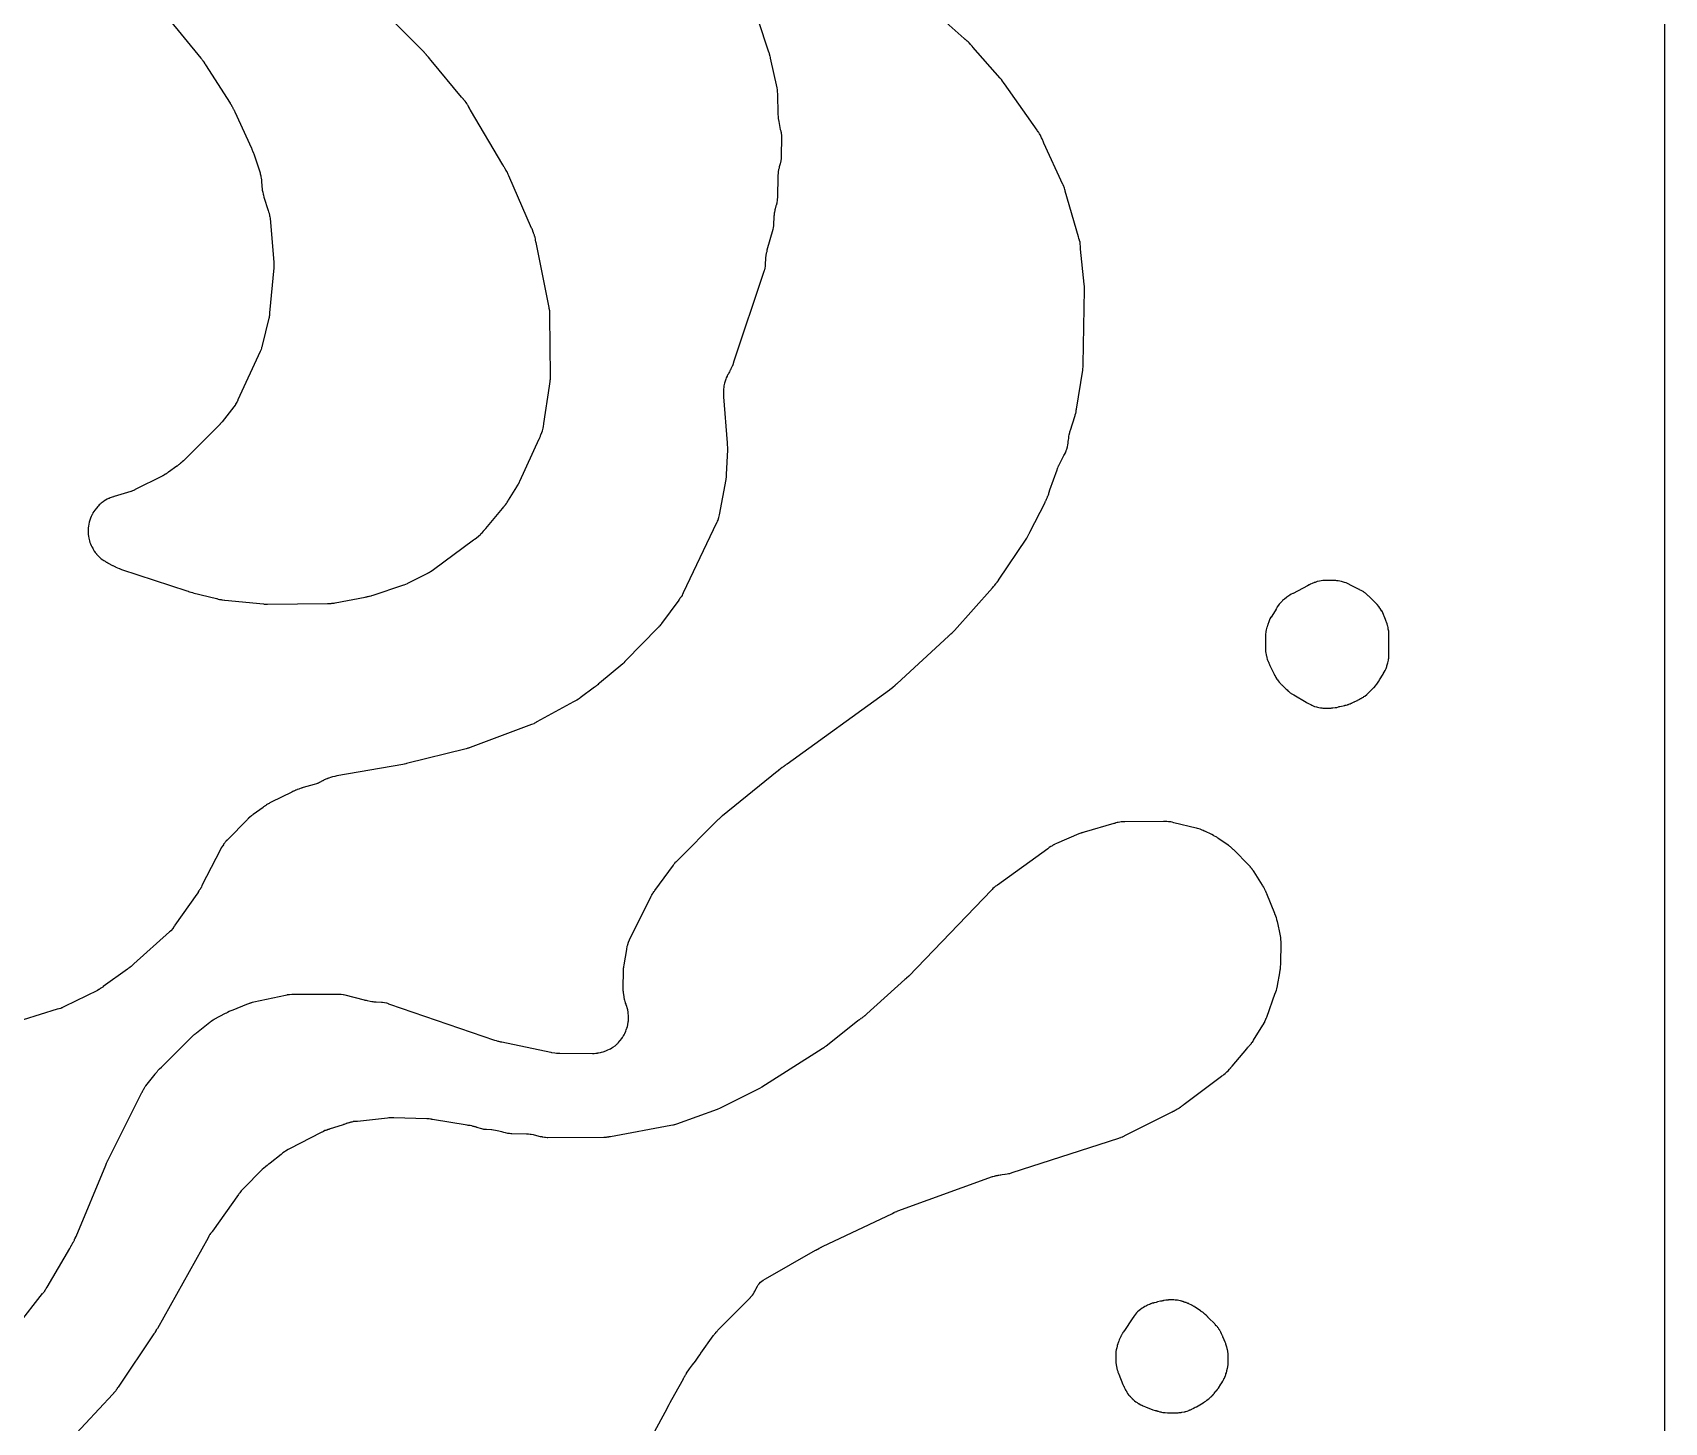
# Model space of a CAD drawing. Header units: millimetres. Extents: x 0 to 300, y 0 to 300.
# Drawn here: x 186.2 to 300.1, y 100.2 to 197.2 of the extents above; entities that cross this region are included whole.
import ezdxf

# ---------------------------------------------------------------- set-up
doc = ezdxf.new("R2010")
doc.units = ezdxf.units.MM
doc.layers.add('CUT', color=7, linetype='CONTINUOUS')

msp = doc.modelspace()

# ---------------------------------------------------------------- linework, layer by layer
at = {"layer": 'CUT'}
for points in [[(300.08, 298.84), (300.08, 1.15)], [(195.6, 198.22), (197.92, 195.4), (197.98, 195.32), (198.02, 195.27), (198.04, 195.24), (198.05, 195.23), (198.07, 195.2), (198.08, 195.19), (198.1, 195.18), (198.09, 195.17), (198.1, 195.17), (198.11, 195.15), (198.14, 195.1), (198.2, 195), (198.23, 194.96), (198.24, 194.94), (198.25, 194.93), (199.96, 192.25), (199.97, 192.23), (199.98, 192.21), (200.01, 192.18), (200.02, 192.16), (200.02, 192.15), (200.03, 192.14), (200.04, 192.13), (200.05, 192.1), (200.07, 192.06), (200.1, 192.01), (200.13, 191.96), (200.15, 191.93), (200.16, 191.9), (200.18, 191.86), (200.19, 191.84), (200.22, 191.79), (200.23, 191.78), (200.24, 191.75), (200.25, 191.74), (200.26, 191.71), (200.27, 191.7), (200.3, 191.64), (201.45, 189.12), (201.45, 189.11), (201.47, 189.07), (201.48, 189.05), (201.49, 189.03), (201.56, 188.85), (201.56, 188.84), (201.57, 188.83), (201.57, 188.82), (201.59, 188.78), (201.6, 188.76), (201.61, 188.72), (201.61, 188.71), (202.06, 187.38), (202.07, 187.33), (202.11, 187.17), (202.11, 187.14), (202.14, 187), (202.15, 186.95), (202.15, 186.94), (202.15, 186.84), (202.16, 186.76), (202.16, 186.73), (202.16, 186.66), (202.17, 186.62), (202.17, 186.61), (202.17, 186.52), (202.18, 186.4), (202.19, 186.34), (202.21, 186.19), (202.24, 186.04), (202.28, 185.9), (202.29, 185.84), (202.32, 185.7), (202.61, 184.76), (202.65, 184.67), (202.65, 184.66), (202.66, 184.62), (202.68, 184.58), (202.69, 184.54), (202.71, 184.43), (202.72, 184.4), (202.72, 184.36), (202.73, 184.35), (202.75, 184.2), (203.01, 181.15), (203.02, 180.99), (203.02, 180.93), (203.01, 180.76), (202.72, 177.61), (202.72, 177.51), (202.72, 177.5), (202.72, 177.47), (202.71, 177.42), (202.7, 177.38), (202.69, 177.33), (202.68, 177.28), (202.67, 177.25), (202.2, 175.34), (202.19, 175.3), (202.17, 175.25), (202.16, 175.2), (202.15, 175.16), (202.12, 175.05), (202.06, 174.91), (200.51, 171.54), (200.5, 171.51), (200.48, 171.48), (200.45, 171.41), (200.44, 171.39), (200.43, 171.38), (200.39, 171.31), (200.35, 171.25), (200.33, 171.2), (200.31, 171.17), (200.22, 171.06), (199.4, 170.01), (199.28, 169.87), (199.26, 169.84), (199.25, 169.83), (199.24, 169.83), (196.7, 167.3), (196.62, 167.22), (196.6, 167.2), (196.56, 167.17), (196.53, 167.15), (196.51, 167.13), (196.5, 167.12), (196.49, 167.11), (196.46, 167.09), (196.44, 167.07), (196.43, 167.06), (196.42, 167.05), (196.4, 167.04), (196.37, 167.01), (196.3, 166.95), (196.26, 166.91), (196.25, 166.91), (195.67, 166.51), (195.65, 166.5), (195.6, 166.46), (195.56, 166.43), (195.53, 166.4), (195.5, 166.38), (195.47, 166.36), (195.46, 166.36), (195.33, 166.28), (195.31, 166.27), (195.27, 166.25), (195.25, 166.24), (195.21, 166.22), (193.34, 165.28), (193.32, 165.27), (193.28, 165.25), (193.26, 165.24), (193.11, 165.18), (193.06, 165.16), (193.05, 165.16), (193.04, 165.16), (191.88, 164.81), (191.85, 164.8), (191.82, 164.79), (191.72, 164.76), (191.6, 164.72), (191.51, 164.67), (191.49, 164.66), (191.48, 164.66), (191.38, 164.61), (191.27, 164.55), (191.15, 164.47), (191.11, 164.44), (190.96, 164.33), (190.89, 164.27), (190.82, 164.21), (190.77, 164.16), (190.72, 164.11), (190.63, 164), (190.52, 163.86), (190.45, 163.76), (190.39, 163.66), (190.35, 163.58), (190.33, 163.54), (190.32, 163.51), (190.31, 163.5), (190.27, 163.41), (190.26, 163.4), (190.22, 163.3), (190.17, 163.16), (190.13, 163.01), (190.1, 162.87), (190.07, 162.73), (190.06, 162.62), (190.06, 162.6), (190.05, 162.47), (190.05, 162.38), (190.05, 162.29), (190.06, 162.16), (190.08, 162.04), (190.11, 161.9), (190.15, 161.71), (190.17, 161.6), (190.21, 161.49), (190.26, 161.39), (190.32, 161.29), (190.37, 161.19), (190.4, 161.13), (190.42, 161.08), (190.44, 161.06), (190.48, 160.98), (190.5, 160.96), (190.55, 160.89), (190.57, 160.87), (190.59, 160.85), (190.63, 160.8), (190.64, 160.78), (190.79, 160.62), (190.82, 160.59), (190.84, 160.57), (190.86, 160.55), (190.96, 160.46), (191.07, 160.39), (191.14, 160.34), (191.23, 160.28), (191.32, 160.23), (191.34, 160.22), (191.35, 160.21), (191.43, 160.17), (191.46, 160.15), (191.76, 159.99), (191.78, 159.98), (191.86, 159.94), (191.87, 159.94), (191.88, 159.93), (191.91, 159.92), (191.96, 159.89), (191.98, 159.87), (192.1, 159.82), (192.21, 159.78), (192.24, 159.77), (192.3, 159.75), (192.39, 159.72), (196.94, 158.21), (197.03, 158.19), (197.05, 158.18), (197.13, 158.16), (197.22, 158.13), (197.25, 158.12), (197.36, 158.1), (197.37, 158.09), (199.01, 157.69), (199.04, 157.68), (199.12, 157.65), (199.23, 157.62), (199.34, 157.61), (199.35, 157.61), (199.39, 157.6), (199.44, 157.59), (199.56, 157.58), (199.59, 157.58), (202.29, 157.31), (202.35, 157.3), (202.5, 157.29), (202.57, 157.29), (202.58, 157.29), (206.75, 157.33), (206.8, 157.33), (206.91, 157.33), (207.02, 157.34), (207.06, 157.35), (207.22, 157.37), (207.29, 157.38), (209.4, 157.78), (209.47, 157.8), (209.51, 157.81), (209.55, 157.82), (209.59, 157.83), (209.6, 157.83), (209.67, 157.84), (209.67, 157.85), (209.7, 157.85), (209.82, 157.88), (209.85, 157.89), (209.94, 157.92), (212.02, 158.61), (212.08, 158.63), (212.11, 158.64), (212.22, 158.68), (212.34, 158.73), (212.37, 158.75), (212.42, 158.77), (213.73, 159.44), (213.8, 159.48), (213.82, 159.49), (213.85, 159.51), (213.88, 159.52), (213.95, 159.56), (214.06, 159.63), (214.17, 159.71), (216.96, 161.78), (217.02, 161.82), (217.06, 161.84), (217.08, 161.86), (217.16, 161.92), (217.3, 162.04), (217.32, 162.05), (217.41, 162.13), (217.46, 162.18), (217.47, 162.19), (217.52, 162.24), (217.57, 162.29), (217.65, 162.38), (217.68, 162.43), (217.71, 162.46), (217.72, 162.47), (217.74, 162.49), (217.75, 162.51), (217.81, 162.57), (218.97, 163.97), (219.07, 164.09), (219.09, 164.12), (219.1, 164.13), (219.11, 164.14), (219.13, 164.16), (219.14, 164.17), (219.19, 164.23), (219.24, 164.3), (219.26, 164.32), (219.28, 164.35), (219.3, 164.38), (219.31, 164.4), (219.37, 164.5), (219.39, 164.54), (219.97, 165.48), (219.98, 165.49), (220.01, 165.53), (220.04, 165.59), (220.06, 165.61), (220.08, 165.66), (220.09, 165.68), (220.11, 165.7), (220.16, 165.82), (220.18, 165.88), (221.54, 168.82), (221.55, 168.85), (221.58, 168.92), (221.62, 169.01), (221.63, 169.05), (221.66, 169.11), (221.73, 169.27), (221.77, 169.39), (221.79, 169.48), (221.81, 169.57), (221.83, 169.69), (221.86, 169.87), (221.87, 169.89), (222.26, 172.51), (222.28, 172.67), (222.29, 172.69), (222.3, 172.8), (222.31, 172.89), (222.31, 172.95), (222.32, 172.95), (222.33, 173.06), (222.33, 173.17), (222.33, 173.21), (222.33, 173.22), (222.29, 177.41), (222.29, 177.55), (222.28, 177.66), (222.27, 177.77), (222.24, 177.93), (222.23, 177.98), (222.22, 178.1), (221.32, 182.52), (221.32, 182.54), (221.31, 182.56), (221.29, 182.71), (221.28, 182.72), (221.27, 182.75), (221.27, 182.78), (221.25, 182.88), (221.25, 182.89), (221.24, 182.92), (221.22, 183), (221.21, 183.03), (221.18, 183.09), (221.16, 183.14), (221.14, 183.19), (221.13, 183.21), (221.1, 183.31), (221.09, 183.35), (221.04, 183.47), (221.02, 183.51), (221.01, 183.53), (219.41, 187.18), (219.37, 187.27), (219.37, 187.28), (219.34, 187.35), (219.33, 187.38), (219.32, 187.4), (219.3, 187.45), (219.28, 187.48), (219.24, 187.55), (219.22, 187.58), (219.21, 187.6), (219.2, 187.61), (219.19, 187.63), (219.15, 187.71), (219.12, 187.75), (219.1, 187.78), (218.99, 187.94), (216.75, 191.77), (216.73, 191.79), (216.71, 191.82), (216.71, 191.83), (216.7, 191.84), (216.69, 191.85), (216.67, 191.9), (216.62, 191.98), (216.62, 191.99), (216.6, 192.02), (216.59, 192.04), (216.58, 192.05), (216.57, 192.07), (216.57, 192.08), (216.55, 192.11), (216.53, 192.14), (216.51, 192.18), (216.49, 192.2), (216.48, 192.22), (216.48, 192.23), (216.43, 192.29), (216.43, 192.3), (216.36, 192.39), (216.31, 192.45), (216.29, 192.47), (216.28, 192.48), (216.27, 192.49), (216.26, 192.5), (216.25, 192.52), (216.19, 192.6), (216.12, 192.67), (216.11, 192.68), (213.99, 195.23), (213.98, 195.25), (213.91, 195.35), (213.81, 195.46), (213.77, 195.5), (213.75, 195.52), (213.73, 195.55), (213.72, 195.56), (213.7, 195.58), (213.69, 195.6), (213.68, 195.61), (213.67, 195.62), (213.67, 195.63), (213.64, 195.65), (213.61, 195.69), (213.59, 195.71), (213.56, 195.75), (213.53, 195.78), (213.52, 195.79), (213.51, 195.8), (208.66, 200.66)], [(185.17, 107.01), (186.87, 109.18), (186.88, 109.19), (186.91, 109.23), (186.94, 109.26), (186.95, 109.27), (186.96, 109.29), (187.02, 109.36), (187.04, 109.39), (187.06, 109.42), (187.08, 109.45), (187.08, 109.46), (187.1, 109.49), (187.13, 109.53), (187.19, 109.62), (188.78, 112.33), (188.79, 112.37), (188.84, 112.47), (188.85, 112.48), (188.87, 112.51), (188.88, 112.53), (188.88, 112.54), (188.9, 112.56), (188.91, 112.59), (188.93, 112.62), (188.94, 112.64), (188.95, 112.67), (188.97, 112.71), (188.99, 112.74), (189, 112.75), (189.05, 112.84), (189.07, 112.87), (189.09, 112.91), (189.1, 112.94), (189.11, 112.98), (189.12, 113), (189.13, 113.01), (189.14, 113.03), (189.14, 113.04), (189.21, 113.17), (191.29, 118.14), (191.32, 118.22), (191.34, 118.27), (191.36, 118.32), (191.4, 118.43), (191.41, 118.43), (191.41, 118.45), (191.42, 118.46), (193.81, 123.22), (193.84, 123.27), (193.85, 123.3), (193.86, 123.31), (193.88, 123.34), (193.9, 123.37), (193.95, 123.47), (193.96, 123.48), (193.97, 123.5), (193.98, 123.53), (193.99, 123.54), (194.01, 123.58), (194.04, 123.63), (194.08, 123.68), (194.72, 124.49), (194.73, 124.5), (194.74, 124.51), (194.76, 124.53), (194.82, 124.6), (194.83, 124.61), (194.84, 124.63), (194.87, 124.67), (194.89, 124.69), (194.92, 124.74), (194.94, 124.77), (194.96, 124.79), (195.04, 124.86), (195.17, 124.99), (197.33, 127.14), (197.35, 127.16), (197.39, 127.2), (197.42, 127.23), (197.47, 127.26), (197.5, 127.29), (197.52, 127.3), (197.54, 127.31), (197.61, 127.37), (198.55, 128.11), (198.56, 128.12), (198.59, 128.14), (198.64, 128.18), (198.65, 128.19), (198.66, 128.2), (198.67, 128.21), (198.77, 128.29), (198.78, 128.29), (198.86, 128.34), (199.65, 128.74), (199.73, 128.78), (199.77, 128.81), (199.89, 128.88), (200.03, 128.94), (200.1, 128.96), (200.17, 128.99), (201.12, 129.37), (201.27, 129.42), (201.34, 129.45), (201.36, 129.46), (201.37, 129.46), (201.4, 129.47), (201.44, 129.48), (201.46, 129.49), (201.52, 129.51), (201.52, 129.52), (201.62, 129.54), (203.83, 130.01), (203.92, 130.03), (203.94, 130.03), (203.97, 130.04), (204.08, 130.06), (204.09, 130.06), (204.12, 130.06), (204.27, 130.07), (204.31, 130.07), (207.54, 130.08), (207.58, 130.08), (207.69, 130.08), (207.72, 130.07), (207.85, 130.05), (207.87, 130.05), (207.97, 130.03), (209.31, 129.68), (209.37, 129.66), (209.42, 129.65), (209.45, 129.65), (209.54, 129.63), (209.75, 129.59), (209.85, 129.57), (209.93, 129.56), (209.99, 129.55), (210.12, 129.54), (210.15, 129.54), (210.52, 129.52), (210.59, 129.52), (210.74, 129.49), (210.87, 129.46), (210.94, 129.44), (210.99, 129.42), (211.01, 129.41), (211.09, 129.37), (218.43, 126.86), (218.53, 126.84), (218.54, 126.83), (218.64, 126.8), (218.7, 126.79), (218.76, 126.78), (218.78, 126.77), (218.83, 126.76), (218.85, 126.76), (218.91, 126.74), (218.92, 126.74), (222.36, 126.02), (222.4, 126.01), (222.63, 125.97), (222.74, 125.95), (222.84, 125.95), (222.97, 125.95), (225.26, 125.94), (225.37, 125.94), (225.49, 125.95), (225.61, 125.96), (225.61, 125.97), (225.67, 125.97), (225.81, 126), (225.89, 126.02), (226, 126.05), (226.2, 126.12), (226.34, 126.18), (226.44, 126.23), (226.52, 126.27), (226.61, 126.32), (226.69, 126.37), (226.84, 126.48), (226.91, 126.54), (226.98, 126.6), (227.02, 126.64), (227.06, 126.68), (227.17, 126.81), (227.19, 126.84), (227.3, 126.97), (227.36, 127.05), (227.41, 127.14), (227.42, 127.16), (227.43, 127.17), (227.46, 127.23), (227.49, 127.28), (227.52, 127.34), (227.59, 127.5), (227.61, 127.58), (227.64, 127.66), (227.65, 127.68), (227.66, 127.7), (227.7, 127.82), (227.73, 127.94), (227.76, 128.14), (227.77, 128.21), (227.78, 128.36), (227.78, 128.37), (227.78, 128.43), (227.77, 128.56), (227.77, 128.59), (227.77, 128.62), (227.76, 128.71), (227.75, 128.83), (227.72, 128.98), (227.68, 129.11), (227.68, 129.12), (227.67, 129.15), (227.66, 129.18), (227.65, 129.24), (227.64, 129.27), (227.63, 129.28), (227.62, 129.31), (227.61, 129.34), (227.6, 129.36), (227.6, 129.37), (227.6, 129.38), (227.57, 129.45), (227.57, 129.46), (227.56, 129.49), (227.54, 129.55), (227.54, 129.57), (227.51, 129.65), (227.5, 129.67), (227.5, 129.68), (227.47, 129.9), (227.43, 130.2), (227.43, 130.23), (227.41, 130.31), (227.4, 130.5), (227.4, 130.54), (227.4, 130.56), (227.4, 130.57), (227.42, 131.66), (227.42, 131.68), (227.43, 131.81), (227.43, 131.88), (227.44, 131.97), (227.44, 131.99), (227.46, 132.13), (227.65, 133.2), (227.66, 133.26), (227.68, 133.35), (227.69, 133.4), (227.69, 133.42), (227.72, 133.52), (227.72, 133.55), (227.77, 133.7), (227.78, 133.73), (227.79, 133.75), (227.84, 133.87), (227.85, 133.89), (229.32, 136.84), (229.36, 136.92), (229.38, 136.97), (229.39, 136.98), (229.4, 137), (229.46, 137.1), (229.49, 137.14), (229.55, 137.22), (229.55, 137.23), (229.58, 137.27), (229.61, 137.3), (229.61, 137.31), (230.91, 139.08), (230.97, 139.17), (230.97, 139.18), (231.01, 139.22), (231.07, 139.3), (231.09, 139.31), (234.05, 142.28), (234.09, 142.31), (234.14, 142.36), (234.17, 142.39), (234.23, 142.44), (234.31, 142.51), (234.34, 142.54), (238.16, 145.63), (238.26, 145.71), (238.26, 145.72), (238.38, 145.82), (238.5, 145.91), (238.52, 145.92), (238.53, 145.92), (238.56, 145.94), (238.57, 145.95), (238.59, 145.96), (238.62, 145.98), (238.63, 145.98), (238.64, 145.99), (238.69, 146.03), (238.72, 146.05), (238.74, 146.07), (238.75, 146.08), (238.77, 146.09), (238.78, 146.1), (238.81, 146.13), (238.84, 146.15), (246, 151.32), (246.02, 151.33), (246.11, 151.4), (246.2, 151.48), (246.22, 151.5), (246.39, 151.64), (246.43, 151.68), (246.47, 151.71), (246.48, 151.72), (246.52, 151.76), (250.1, 155.06), (250.12, 155.08), (250.14, 155.09), (250.17, 155.12), (250.18, 155.13), (250.2, 155.15), (250.28, 155.22), (250.34, 155.27), (250.41, 155.34), (250.5, 155.44), (250.52, 155.46), (253.17, 158.44), (253.23, 158.49), (253.24, 158.51), (253.26, 158.53), (253.28, 158.55), (253.31, 158.59), (253.34, 158.62), (253.39, 158.69), (253.41, 158.71), (253.41, 158.72), (253.42, 158.73), (253.42, 158.74), (253.43, 158.75), (253.44, 158.75), (253.44, 158.76), (253.5, 158.83), (253.51, 158.84), (253.52, 158.85), (253.59, 158.94), (253.61, 158.97), (255.57, 161.9), (255.62, 161.99), (255.72, 162.17), (255.74, 162.21), (255.76, 162.25), (255.77, 162.27), (255.79, 162.31), (256.85, 164.39), (256.86, 164.42), (256.89, 164.47), (256.91, 164.51), (256.92, 164.55), (256.96, 164.62), (257.01, 164.75), (257.02, 164.77), (257.03, 164.78), (257.03, 164.79), (257.03, 164.8), (257.04, 164.82), (257.09, 164.93), (257.11, 164.99), (257.12, 165.05), (257.13, 165.07), (257.13, 165.08), (257.14, 165.12), (257.15, 165.14), (257.15, 165.15), (257.16, 165.16), (257.17, 165.21), (257.18, 165.23), (257.19, 165.27), (257.69, 166.67), (257.69, 166.69), (257.71, 166.73), (257.71, 166.74), (257.72, 166.78), (257.73, 166.79), (257.77, 166.88), (257.78, 166.91), (257.79, 166.92), (257.82, 167), (257.83, 167.01), (258.16, 167.66), (258.2, 167.73), (258.27, 167.85), (258.33, 167.99), (258.33, 168.01), (258.37, 168.1), (258.41, 168.26), (258.44, 168.4), (258.46, 168.53), (258.47, 168.68), (258.48, 168.73), (258.48, 168.74), (258.48, 168.75), (258.5, 168.84), (258.5, 168.94), (258.5, 168.95), (258.51, 168.98), (258.51, 169.01), (258.53, 169.11), (258.57, 169.27), (258.58, 169.31), (258.61, 169.39), (258.63, 169.44), (258.92, 170.39), (258.95, 170.46), (258.96, 170.49), (258.96, 170.51), (258.99, 170.61), (259, 170.63), (259.01, 170.68), (259.02, 170.72), (259.02, 170.77), (259.03, 170.83), (259.04, 170.89), (259.04, 170.9), (259.48, 173.61), (259.49, 173.68), (259.51, 173.88), (259.52, 174), (259.52, 174.03), (259.61, 179.24), (259.61, 179.26), (259.61, 179.37), (259.6, 179.5), (259.59, 179.54), (259.58, 179.62), (259.58, 179.63), (259.33, 182.07), (259.33, 182.12), (259.32, 182.21), (259.32, 182.25), (259.32, 182.28), (259.31, 182.41), (259.29, 182.54), (259.26, 182.66), (259.25, 182.69), (259.21, 182.81), (259.21, 182.82), (259.18, 182.92), (258.26, 186.12), (258.26, 186.13), (258.25, 186.16), (258.24, 186.23), (258.21, 186.33), (258.18, 186.4), (258.17, 186.44), (258.13, 186.51), (258.12, 186.53), (258.12, 186.54), (258.1, 186.57), (256.76, 189.47), (256.71, 189.59), (256.69, 189.65), (256.66, 189.71), (256.65, 189.75), (256.6, 189.84), (256.55, 189.94), (256.55, 189.95), (256.52, 190.01), (256.51, 190.04), (256.47, 190.1), (256.46, 190.11), (256.46, 190.12), (256.44, 190.15), (256.42, 190.2), (256.4, 190.23), (256.39, 190.24), (256.38, 190.26), (256.33, 190.32), (256.33, 190.33), (256.31, 190.36), (254.02, 193.59), (254, 193.62), (253.96, 193.7), (253.89, 193.79), (253.8, 193.9), (253.72, 193.99), (253.71, 194), (251.81, 196.15), (251.8, 196.17), (251.78, 196.19), (251.76, 196.22), (251.75, 196.23), (251.73, 196.25), (251.71, 196.27), (251.65, 196.35), (251.59, 196.41), (251.56, 196.44), (251.55, 196.45), (251.48, 196.52), (251.41, 196.58), (251.4, 196.59), (251.38, 196.61), (251.36, 196.63), (251.34, 196.65), (251.31, 196.67), (251.3, 196.68), (251.29, 196.69), (251.28, 196.7), (251.2, 196.76), (248.69, 198.99)], [(236.8, 198.09), (237.54, 195.84), (237.56, 195.8), (237.58, 195.74), (237.59, 195.69), (237.63, 195.53), (237.66, 195.43), (237.67, 195.4), (238.12, 193.33), (238.15, 193.17), (238.16, 193.05), (238.17, 192.91), (238.17, 192.9), (238.17, 192.87), (238.2, 191.49), (238.2, 191.45), (238.21, 191.32), (238.22, 191.29), (238.23, 191.2), (238.23, 191.19), (238.23, 191.17), (238.25, 191.07), (238.27, 191.01), (238.27, 190.96), (238.37, 190.42), (238.4, 190.32), (238.4, 190.3), (238.4, 190.29), (238.41, 190.26), (238.42, 190.23), (238.44, 190.14), (238.45, 190.02), (238.46, 189.91), (238.46, 189.87), (238.46, 189.86), (238.44, 188.58), (238.44, 188.56), (238.44, 188.52), (238.43, 188.36), (238.41, 188.25), (238.4, 188.22), (238.4, 188.18), (238.39, 188.14), (238.37, 188.02), (238.3, 187.8), (238.29, 187.75), (238.28, 187.71), (238.26, 187.66), (238.25, 187.61), (238.22, 187.46), (238.21, 187.34), (238.2, 187.22), (238.2, 187.12), (238.17, 185.73), (238.17, 185.7), (238.17, 185.68), (238.16, 185.53), (238.16, 185.5), (238.12, 185.28), (238.07, 185.1), (238.06, 185.09), (238.05, 185.05), (238.03, 184.99), (238, 184.88), (237.99, 184.8), (237.99, 184.77), (237.96, 184.65), (237.94, 184.57), (237.93, 184.5), (237.93, 184.46), (237.93, 184.42), (237.92, 184.38), (237.92, 184.33), (237.91, 184.28), (237.89, 183.84), (237.89, 183.79), (237.89, 183.77), (237.89, 183.7), (237.87, 183.57), (237.84, 183.43), (237.44, 181.99), (237.43, 181.93), (237.43, 181.92), (237.42, 181.88), (237.39, 181.78), (237.36, 181.62), (237.34, 181.46), (237.33, 181.35), (237.32, 181.08), (237.32, 181.04), (237.32, 180.96), (237.32, 180.88), (237.29, 180.74), (237.26, 180.61), (237.25, 180.58), (237.24, 180.56), (237.24, 180.55), (237.23, 180.51), (235.1, 174.17), (235.1, 174.15), (235.08, 174.09), (235.07, 174.05), (235.05, 174), (235, 173.87), (234.98, 173.84), (234.91, 173.7), (234.89, 173.65), (234.87, 173.61), (234.85, 173.57), (234.85, 173.56), (234.82, 173.51), (234.78, 173.44), (234.77, 173.42), (234.72, 173.32), (234.71, 173.31), (234.67, 173.23), (234.65, 173.2), (234.6, 173.08), (234.57, 173), (234.54, 172.92), (234.48, 172.72), (234.45, 172.62), (234.43, 172.52), (234.42, 172.41), (234.41, 172.32), (234.4, 172.23), (234.4, 172.14), (234.41, 171.94), (234.41, 171.84), (234.41, 171.75), (234.65, 168.54), (234.67, 168.42), (234.67, 168.39), (234.68, 168.24), (234.68, 168.06), (234.59, 166.33), (234.58, 166.16), (234.57, 166.04), (234.57, 166.02), (234.56, 166), (234.11, 163.53), (234.06, 163.33), (234.06, 163.31), (234.05, 163.29), (234.04, 163.28), (234.03, 163.24), (234.03, 163.23), (234.03, 163.22), (234.02, 163.2), (234.02, 163.19), (234.01, 163.17), (234.01, 163.15), (234, 163.15), (234, 163.14), (233.97, 163.07), (233.93, 162.99), (233.93, 162.98), (233.92, 162.96), (231.59, 158.08), (231.56, 158.01), (231.55, 158), (231.54, 157.97), (231.51, 157.92), (231.51, 157.9), (231.45, 157.81), (231.39, 157.73), (231.36, 157.68), (231.33, 157.65), (231.32, 157.63), (231.31, 157.61), (231.29, 157.59), (231.28, 157.57), (230.08, 155.93), (230.05, 155.89), (230.05, 155.88), (230.04, 155.87), (230.01, 155.84), (229.95, 155.78), (229.91, 155.73), (229.9, 155.72), (229.88, 155.69), (229.87, 155.68), (229.84, 155.65), (229.83, 155.64), (227.59, 153.35), (227.58, 153.35), (227.52, 153.29), (227.45, 153.2), (227.37, 153.13), (225.74, 151.77), (225.68, 151.72), (225.63, 151.67), (225.6, 151.65), (225.58, 151.63), (225.57, 151.62), (225.56, 151.61), (225.55, 151.6), (225.54, 151.6), (225.53, 151.59), (225.51, 151.58), (225.47, 151.55), (225.44, 151.53), (225.41, 151.5), (225.39, 151.49), (224.41, 150.76), (224.4, 150.75), (224.38, 150.73), (224.35, 150.71), (224.34, 150.7), (224.29, 150.67), (224.28, 150.67), (224.17, 150.59), (224.08, 150.55), (224.07, 150.54), (223.94, 150.48), (221.37, 149.07), (221.35, 149.06), (221.33, 149.05), (221.27, 149.01), (221.22, 148.99), (221.21, 148.98), (221.19, 148.97), (221.18, 148.96), (221.16, 148.95), (221.01, 148.89), (216.71, 147.28), (216.65, 147.26), (216.63, 147.25), (216.55, 147.23), (216.51, 147.22), (216.45, 147.2), (212.28, 146.16), (212.24, 146.15), (212.22, 146.15), (212.14, 146.13), (212.12, 146.13), (212.01, 146.11), (207.42, 145.3), (207.34, 145.28), (207.27, 145.27), (207.11, 145.23), (206.97, 145.19), (206.85, 145.14), (206.84, 145.14), (206.82, 145.14), (206.79, 145.13), (206.76, 145.12), (206.73, 145.11), (206.72, 145.1), (206.63, 145.07), (206.62, 145.06), (206.53, 145.02), (206.52, 145.02), (206.51, 145.01), (206.48, 144.99), (206.46, 144.98), (206.43, 144.96), (206.41, 144.95), (206.2, 144.85), (206.13, 144.81), (206.12, 144.8), (206.1, 144.79), (206.09, 144.79), (206.08, 144.79), (206.08, 144.78), (206.06, 144.77), (206, 144.75), (205.84, 144.7), (205.06, 144.49), (204.99, 144.47), (204.96, 144.46), (204.93, 144.45), (204.81, 144.41), (204.76, 144.39), (204.65, 144.35), (204.62, 144.34), (204.56, 144.31), (204.53, 144.3), (204.52, 144.3), (204.5, 144.29), (204.41, 144.25), (204.39, 144.24), (204.38, 144.23), (204.35, 144.22), (204.33, 144.21), (204.28, 144.18), (202.82, 143.47), (202.74, 143.42), (202.71, 143.4), (202.7, 143.39), (202.68, 143.38), (202.63, 143.36), (202.59, 143.34), (202.58, 143.33), (202.53, 143.3), (202.49, 143.28), (202.48, 143.27), (202.45, 143.25), (202.41, 143.22), (202.4, 143.21), (202.39, 143.2), (202.37, 143.19), (202.33, 143.16), (202.3, 143.14), (202.27, 143.11), (201.57, 142.61), (201.56, 142.6), (201.54, 142.59), (201.51, 142.56), (201.45, 142.52), (201.34, 142.43), (201.25, 142.35), (201.24, 142.34), (201.21, 142.3), (201.18, 142.27), (201.13, 142.21), (199.82, 140.9), (199.78, 140.85), (199.74, 140.81), (199.73, 140.8), (199.67, 140.74), (199.66, 140.72), (199.65, 140.71), (199.64, 140.7), (199.62, 140.68), (199.59, 140.64), (199.56, 140.61), (199.53, 140.57), (199.51, 140.54), (199.5, 140.52), (199.49, 140.5), (199.45, 140.43), (199.44, 140.42), (199.44, 140.41), (199.42, 140.38), (199.41, 140.37), (199.35, 140.28), (199.29, 140.18), (198, 137.66), (197.96, 137.56), (197.96, 137.55), (197.94, 137.52), (197.94, 137.51), (197.93, 137.5), (197.92, 137.49), (197.9, 137.44), (197.89, 137.42), (197.87, 137.4), (197.86, 137.39), (197.86, 137.38), (197.83, 137.35), (197.81, 137.32), (197.79, 137.29), (197.74, 137.21), (197.73, 137.18), (197.65, 137.05), (196.11, 134.9), (196.08, 134.84), (196.02, 134.76), (195.98, 134.7), (195.98, 134.69), (195.82, 134.5), (195.8, 134.49), (195.8, 134.48), (195.73, 134.43), (195.73, 134.42), (193.24, 132.18), (193.19, 132.14), (193.15, 132.1), (193.07, 132.02), (193.06, 132.01), (192.99, 131.97), (192.94, 131.93), (192.93, 131.92), (192.91, 131.91), (192.9, 131.9), (192.89, 131.89), (192.88, 131.88), (192.87, 131.88), (192.86, 131.87), (192.85, 131.86), (192.82, 131.83), (192.79, 131.81), (191.11, 130.6), (191.1, 130.59), (191.09, 130.59), (191.08, 130.58), (191.07, 130.57), (191.04, 130.55), (191.03, 130.55), (190.98, 130.52), (190.94, 130.5), (190.91, 130.47), (190.89, 130.46), (190.86, 130.43), (190.85, 130.43), (190.82, 130.41), (190.81, 130.4), (190.7, 130.34), (188.41, 129.22), (188.35, 129.18), (188.27, 129.14), (188.25, 129.12), (188.24, 129.12), (188.22, 129.11), (188.14, 129.08), (188.03, 129.05), (188.02, 129.05), (188.01, 129.05), (187.9, 129.02), (185.52, 128.29)], [(228.88, 98.26), (230.33, 100.91), (230.62, 101.45), (230.69, 101.58), (231.01, 102.17), (231.6, 103.24), (231.62, 103.27), (231.64, 103.3), (231.66, 103.34), (231.67, 103.36), (231.68, 103.37), (231.68, 103.38), (231.69, 103.39), (231.7, 103.41), (231.71, 103.42), (231.72, 103.44), (231.72, 103.45), (231.73, 103.47), (231.75, 103.5), (231.76, 103.51), (231.76, 103.52), (231.77, 103.53), (231.78, 103.54), (231.79, 103.55), (231.79, 103.56), (231.8, 103.57), (231.8, 103.58), (231.81, 103.59), (231.83, 103.62), (232.04, 103.92), (232.25, 104.21), (232.44, 104.47), (232.68, 104.81), (232.77, 104.94), (232.78, 104.95), (232.79, 104.97), (232.8, 104.99), (232.82, 105.02), (232.83, 105.03), (233.69, 106.23), (233.71, 106.26), (233.71, 106.27), (233.71, 106.28), (233.72, 106.29), (233.76, 106.33), (233.77, 106.35), (233.78, 106.36), (233.82, 106.4), (233.83, 106.42), (233.84, 106.43), (233.86, 106.45), (233.88, 106.48), (233.93, 106.53), (233.94, 106.54), (233.98, 106.59), (234.01, 106.63), (236.15, 108.77), (236.19, 108.81), (236.28, 108.91), (236.3, 108.93), (236.32, 108.96), (236.33, 108.97), (236.34, 108.98), (236.36, 109.01), (236.42, 109.07), (236.49, 109.17), (236.55, 109.27), (236.61, 109.38), (236.63, 109.41), (236.66, 109.48), (236.69, 109.53), (236.77, 109.69), (236.82, 109.78), (236.89, 109.86), (236.99, 109.97), (237.08, 110.05), (237.17, 110.12), (237.34, 110.21), (240.82, 112.2), (240.84, 112.21), (240.85, 112.22), (240.91, 112.25), (240.99, 112.29), (241.09, 112.35), (241.14, 112.38), (241.17, 112.4), (241.24, 112.43), (241.25, 112.44), (241.26, 112.45), (241.27, 112.45), (241.32, 112.47), (246.19, 114.77), (246.3, 114.83), (246.34, 114.85), (246.35, 114.86), (246.4, 114.88), (246.5, 114.92), (246.52, 114.93), (246.53, 114.93), (246.57, 114.95), (246.58, 114.95), (253.18, 117.34), (253.21, 117.35), (253.32, 117.38), (253.37, 117.4), (253.38, 117.4), (253.43, 117.41), (253.46, 117.41), (253.51, 117.42), (253.53, 117.43), (253.58, 117.44), (253.61, 117.45), (253.62, 117.45), (253.71, 117.47), (253.76, 117.47), (253.85, 117.48), (254.04, 117.51), (254.05, 117.51), (254.06, 117.51), (254.2, 117.53), (254.29, 117.55), (254.39, 117.57), (254.55, 117.62), (254.56, 117.63), (262, 120.03), (262.04, 120.04), (262.15, 120.08), (262.16, 120.09), (262.27, 120.13), (262.28, 120.14), (262.31, 120.15), (262.4, 120.2), (262.41, 120.21), (265.73, 121.87), (265.79, 121.9), (265.83, 121.92), (265.84, 121.92), (265.86, 121.93), (265.94, 121.98), (265.98, 122), (265.99, 122), (266.02, 122.02), (266.03, 122.03), (266.04, 122.03), (266.05, 122.04), (266.11, 122.07), (266.13, 122.08), (266.14, 122.09), (266.15, 122.09), (266.18, 122.11), (266.19, 122.12), (266.21, 122.13), (266.22, 122.14), (266.23, 122.14), (266.25, 122.16), (266.29, 122.18), (266.3, 122.19), (266.32, 122.2), (266.32, 122.21), (266.33, 122.21), (266.36, 122.23), (266.38, 122.25), (266.39, 122.26), (266.44, 122.3), (266.47, 122.33), (266.48, 122.34), (266.55, 122.39), (269.17, 124.36), (269.2, 124.38), (269.25, 124.41), (269.34, 124.47), (269.42, 124.55), (269.46, 124.58), (269.55, 124.65), (269.63, 124.73), (269.73, 124.84), (269.76, 124.88), (269.79, 124.91), (269.79, 124.92), (269.8, 124.93), (269.82, 124.95), (269.83, 124.96), (269.84, 124.97), (269.84, 124.98), (269.9, 125.04), (270.93, 126.27), (270.98, 126.34), (271.01, 126.37), (271.03, 126.39), (271.05, 126.41), (271.07, 126.43), (271.1, 126.46), (271.17, 126.53), (271.23, 126.61), (271.25, 126.64), (271.26, 126.65), (271.27, 126.67), (271.29, 126.7), (271.32, 126.73), (271.37, 126.8), (271.41, 126.87), (272.05, 127.9), (272.07, 127.93), (272.11, 128), (272.13, 128.03), (272.16, 128.1), (272.18, 128.13), (272.18, 128.14), (272.2, 128.18), (272.21, 128.2), (272.22, 128.23), (272.23, 128.25), (272.23, 128.26), (272.24, 128.29), (272.25, 128.3), (272.26, 128.34), (272.27, 128.35), (272.28, 128.37), (272.28, 128.38), (272.29, 128.4), (272.3, 128.43), (272.32, 128.47), (272.92, 130.14), (272.93, 130.15), (272.94, 130.18), (272.94, 130.19), (272.95, 130.21), (272.96, 130.24), (273, 130.35), (273.03, 130.45), (273.07, 130.65), (273.07, 130.68), (273.23, 131.56), (273.24, 131.59), (273.24, 131.62), (273.26, 131.73), (273.27, 131.79), (273.28, 131.83), (273.28, 131.86), (273.28, 131.89), (273.28, 131.94), (273.29, 131.96), (273.29, 132.01), (273.29, 132.03), (273.3, 132.13), (273.3, 132.21), (273.32, 133.63), (273.32, 133.72), (273.31, 133.88), (273.31, 133.92), (273.3, 134.03), (273.28, 134.15), (273.25, 134.25), (273.25, 134.26), (273.1, 135.05), (273.08, 135.1), (273.07, 135.15), (273.06, 135.17), (273.06, 135.19), (273.04, 135.26), (273.03, 135.31), (273.01, 135.4), (272.97, 135.52), (272.9, 135.68), (272.9, 135.69), (272.89, 135.7), (272.33, 137.07), (272.33, 137.08), (272.32, 137.1), (272.31, 137.12), (272.26, 137.23), (272.25, 137.25), (272.25, 137.26), (272.25, 137.27), (272.24, 137.28), (272.21, 137.34), (272.19, 137.39), (272.17, 137.43), (272.16, 137.45), (272.15, 137.47), (272.13, 137.51), (272.12, 137.53), (272.06, 137.64), (272.03, 137.67), (272.03, 137.68), (271.44, 138.61), (271.44, 138.62), (271.41, 138.67), (271.38, 138.71), (271.36, 138.73), (271.35, 138.74), (271.34, 138.76), (271.32, 138.78), (271.31, 138.8), (271.3, 138.81), (271.27, 138.85), (271.23, 138.89), (271.21, 138.91), (271.2, 138.92), (271.19, 138.93), (271.19, 138.94), (271.18, 138.95), (271.07, 139.07), (271.04, 139.1), (270.98, 139.17), (270.11, 140.06), (270.02, 140.14), (269.99, 140.17), (269.87, 140.28), (269.85, 140.3), (269.84, 140.3), (269.83, 140.31), (269.81, 140.33), (269.79, 140.35), (269.75, 140.38), (269.72, 140.41), (269.68, 140.44), (269.65, 140.46), (269.63, 140.47), (269.62, 140.47), (268.99, 140.91), (268.98, 140.92), (268.91, 140.97), (268.83, 141.02), (268.64, 141.13), (268.63, 141.13), (268.61, 141.15), (268.49, 141.21), (268.01, 141.44), (268, 141.45), (267.99, 141.45), (267.96, 141.46), (267.89, 141.49), (267.88, 141.5), (267.81, 141.53), (267.68, 141.58), (267.58, 141.61), (267.5, 141.63), (267.41, 141.65), (267.4, 141.65), (265.84, 142.04), (265.72, 142.07), (265.63, 142.09), (265.54, 142.11), (265.47, 142.11), (265.46, 142.11), (265.36, 142.13), (265.26, 142.13), (265.14, 142.13), (265.12, 142.13), (262.41, 142.09), (262.26, 142.09), (262.17, 142.09), (262.08, 142.08), (261.95, 142.06), (261.88, 142.05), (261.77, 142.02), (261.76, 142.01), (261.69, 141.99), (261.66, 141.98), (261.65, 141.98), (259.59, 141.38), (259.57, 141.37), (259.52, 141.36), (259.48, 141.35), (259.45, 141.34), (259.4, 141.33), (259.38, 141.32), (259.37, 141.32), (259.34, 141.31), (259.21, 141.26), (257.64, 140.6), (257.54, 140.55), (257.5, 140.52), (257.46, 140.5), (257.44, 140.49), (257.43, 140.48), (257.41, 140.47), (257.36, 140.44), (257.32, 140.41), (257.25, 140.37), (257.14, 140.3), (257.06, 140.23), (257.04, 140.21), (253.53, 137.68), (253.52, 137.67), (253.49, 137.66), (253.46, 137.64), (253.39, 137.6), (253.29, 137.52), (253.2, 137.44), (253.15, 137.37), (253.13, 137.35), (253.11, 137.33), (247.33, 131.34), (247.17, 131.18), (247.12, 131.14), (247.07, 131.09), (244.42, 128.7), (244.39, 128.68), (244.32, 128.62), (244.29, 128.59), (244.26, 128.56), (244.25, 128.56), (244.23, 128.54), (244.22, 128.53), (244.17, 128.49), (244.14, 128.47), (244.13, 128.46), (244.1, 128.44), (244.05, 128.41), (244, 128.37), (243.96, 128.34), (243.94, 128.32), (243.91, 128.3), (243.9, 128.29), (243.88, 128.28), (243.86, 128.26), (243.78, 128.21), (241.66, 126.51), (241.56, 126.45), (241.47, 126.39), (241.46, 126.38), (241.45, 126.37), (241.4, 126.34), (241.3, 126.26), (237.08, 123.58), (236.91, 123.49), (236.83, 123.45), (234.16, 122.12), (233.96, 122.03), (231.12, 121), (231.06, 120.98), (230.98, 120.96), (230.95, 120.95), (230.89, 120.93), (230.88, 120.93), (230.87, 120.93), (230.72, 120.9), (226.52, 120.13), (226.4, 120.11), (226.37, 120.1), (226.36, 120.1), (226.34, 120.1), (226.3, 120.09), (226.25, 120.09), (226.21, 120.08), (226.1, 120.08), (226.05, 120.08), (226.04, 120.08), (222.14, 120.06), (222.12, 120.06), (222.09, 120.06), (221.98, 120.07), (221.96, 120.07), (221.94, 120.07), (221.92, 120.08), (221.79, 120.1), (221.78, 120.1), (221.74, 120.11), (221.63, 120.13), (221.2, 120.24), (221.14, 120.25), (220.98, 120.28), (220.96, 120.28), (220.9, 120.29), (220.8, 120.31), (220.7, 120.31), (220.65, 120.31), (219.63, 120.34), (219.6, 120.34), (219.57, 120.34), (219.47, 120.35), (219.34, 120.36), (219.19, 120.39), (219.07, 120.42), (219.06, 120.42), (218.93, 120.47), (218.92, 120.47), (218.82, 120.5), (218.72, 120.52), (218.48, 120.57), (218.36, 120.59), (218.24, 120.6), (218.22, 120.6), (217.86, 120.62), (217.79, 120.62), (217.67, 120.64), (217.62, 120.65), (217.61, 120.65), (217.53, 120.68), (217.44, 120.69), (217.29, 120.74), (217.22, 120.77), (217.18, 120.78), (217.17, 120.79), (217.15, 120.79), (217.09, 120.81), (217.06, 120.82), (217.04, 120.82), (216.99, 120.84), (216.94, 120.85), (216.84, 120.88), (216.73, 120.91), (216.62, 120.92), (216.57, 120.92), (216.51, 120.93), (214.08, 121.33), (214.06, 121.33), (214.03, 121.34), (214.01, 121.35), (214, 121.35), (213.97, 121.36), (213.94, 121.36), (213.86, 121.37), (213.75, 121.38), (213.7, 121.38), (211.4, 121.45), (211.36, 121.45), (211.18, 121.45), (211.05, 121.44), (210.96, 121.43), (208.86, 121.2), (208.85, 121.2), (208.77, 121.2), (208.75, 121.2), (208.66, 121.19), (208.55, 121.18), (208.52, 121.17), (208.45, 121.15), (208.44, 121.15), (208.41, 121.14), (208.39, 121.14), (208.34, 121.12), (208.33, 121.12), (208.31, 121.11), (208.27, 121.1), (208.26, 121.1), (208.24, 121.09), (208.17, 121.07), (208.15, 121.07), (208.09, 121.05), (208.06, 121.04), (208.03, 121.03), (207.96, 121.01), (207.93, 120.99), (207.9, 120.98), (207.88, 120.97), (207.85, 120.96), (206.88, 120.65), (206.87, 120.64), (206.8, 120.62), (206.79, 120.62), (206.77, 120.61), (206.75, 120.6), (206.74, 120.6), (206.73, 120.59), (206.71, 120.59), (206.7, 120.58), (206.69, 120.58), (206.68, 120.58), (206.65, 120.57), (206.58, 120.55), (206.48, 120.5), (206.38, 120.45), (206.38, 120.44), (206.36, 120.44), (206.31, 120.41), (204.11, 119.29), (204.02, 119.24), (203.9, 119.16), (203.86, 119.14), (203.85, 119.13), (203.81, 119.11), (203.75, 119.08), (203.65, 119), (203.62, 118.97), (203.55, 118.92), (203.54, 118.91), (203.52, 118.89), (202.76, 118.28), (202.66, 118.21), (202.63, 118.19), (202.6, 118.16), (202.54, 118.12), (202.45, 118.04), (202.43, 118.02), (202.31, 117.93), (202.2, 117.83), (200.89, 116.51), (200.84, 116.46), (200.74, 116.34), (200.64, 116.21), (200.57, 116.13), (200.54, 116.09), (198.73, 113.54), (198.71, 113.51), (198.7, 113.5), (198.69, 113.48), (198.68, 113.47), (198.62, 113.4), (198.61, 113.39), (198.6, 113.37), (198.54, 113.3), (198.53, 113.28), (198.52, 113.27), (198.48, 113.19), (198.47, 113.17), (198.46, 113.16), (198.45, 113.14), (198.42, 113.08), (194.89, 106.75), (194.81, 106.64), (194.79, 106.6), (194.78, 106.59), (194.77, 106.57), (194.74, 106.51), (194.72, 106.47), (194.65, 106.37), (192.14, 102.64), (192.14, 102.63), (192.13, 102.62), (192.09, 102.57), (192.09, 102.56), (192.08, 102.55), (192.08, 102.54), (192.03, 102.48), (192.02, 102.46), (192.01, 102.45), (191.98, 102.39), (191.97, 102.38), (191.96, 102.37), (191.91, 102.32), (191.88, 102.28), (191.87, 102.27), (191.83, 102.23), (191.83, 102.22), (191.8, 102.19), (191.77, 102.16), (187.97, 98.06)]]:
    msp.add_lwpolyline(points, dxfattribs=at)
for points in [[(272.29, 153.73), (272.3, 153.69), (272.31, 153.65), (272.32, 153.61), (272.32, 153.6), (272.32, 153.59), (272.32, 153.58), (272.33, 153.55), (272.35, 153.46), (272.35, 153.45), (272.36, 153.42), (272.37, 153.41), (272.38, 153.39), (272.39, 153.35), (272.42, 153.3), (272.43, 153.28), (272.44, 153.25), (272.45, 153.24), (272.46, 153.22), (272.46, 153.21), (272.47, 153.18), (272.49, 153.12), (272.51, 153.09), (272.54, 153.01), (272.82, 152.46), (272.85, 152.4), (272.87, 152.34), (272.88, 152.33), (272.93, 152.22), (272.96, 152.17), (273.04, 152.06), (273.04, 152.05), (273.05, 152.04), (273.06, 152.03), (273.07, 152.02), (273.08, 152.01), (273.12, 151.95), (273.12, 151.94), (273.2, 151.85), (273.31, 151.73), (273.34, 151.69), (273.38, 151.65), (273.58, 151.44), (273.65, 151.38), (273.66, 151.37), (273.67, 151.36), (273.74, 151.3), (273.79, 151.25), (273.83, 151.22), (273.84, 151.21), (273.88, 151.18), (273.92, 151.14), (273.97, 151.11), (274.01, 151.07), (274.04, 151.05), (274.13, 151), (274.21, 150.96), (275.08, 150.44), (275.15, 150.41), (275.19, 150.39), (275.2, 150.38), (275.28, 150.34), (275.4, 150.28), (275.47, 150.24), (275.66, 150.16), (275.8, 150.12), (275.87, 150.1), (275.97, 150.07), (276.08, 150.06), (276.18, 150.05), (276.23, 150.04), (276.4, 150.03), (276.47, 150.03), (276.69, 150.03), (276.78, 150.04), (276.79, 150.04), (276.82, 150.04), (276.87, 150.05), (276.91, 150.05), (276.94, 150.05), (277.1, 150.07), (277.19, 150.09), (277.22, 150.09), (277.33, 150.12), (277.39, 150.14), (277.41, 150.14), (277.43, 150.14), (277.55, 150.17), (277.66, 150.19), (277.76, 150.22), (277.77, 150.22), (277.78, 150.23), (277.81, 150.23), (277.87, 150.25), (277.96, 150.27), (277.99, 150.28), (278.02, 150.29), (278.05, 150.3), (278.12, 150.33), (278.15, 150.34), (278.21, 150.37), (278.23, 150.38), (278.25, 150.39), (278.26, 150.39), (278.28, 150.4), (278.43, 150.47), (278.44, 150.48), (278.47, 150.49), (278.48, 150.49), (278.55, 150.53), (278.6, 150.55), (278.63, 150.56), (278.65, 150.57), (278.67, 150.58), (278.74, 150.62), (278.78, 150.64), (278.79, 150.65), (278.8, 150.65), (278.88, 150.7), (278.9, 150.71), (278.96, 150.75), (278.97, 150.75), (279, 150.77), (279.07, 150.81), (279.1, 150.84), (279.16, 150.88), (279.3, 150.99), (279.41, 151.08), (279.46, 151.13), (279.77, 151.44), (279.81, 151.48), (279.82, 151.48), (279.91, 151.58), (279.99, 151.68), (280.08, 151.81), (280.09, 151.82), (280.17, 151.94), (280.2, 152), (280.44, 152.4), (280.47, 152.44), (280.48, 152.47), (280.53, 152.55), (280.59, 152.67), (280.65, 152.81), (280.7, 152.94), (280.7, 152.95), (280.71, 152.98), (280.74, 153.06), (280.78, 153.2), (280.81, 153.29), (280.82, 153.38), (280.83, 153.46), (280.84, 153.51), (280.85, 153.63), (280.85, 153.73), (280.85, 155.26), (280.84, 155.41), (280.81, 155.55), (280.8, 155.59), (280.79, 155.63), (280.79, 155.65), (280.77, 155.76), (280.76, 155.79), (280.73, 155.91), (280.69, 156.03), (280.67, 156.07), (280.66, 156.09), (280.64, 156.16), (280.62, 156.22), (280.53, 156.45), (280.5, 156.51), (280.48, 156.57), (280.43, 156.68), (280.37, 156.79), (280.35, 156.81), (280.27, 156.94), (280.26, 156.96), (280.22, 157.02), (280.14, 157.13), (280.03, 157.26), (279.96, 157.33), (279.91, 157.38), (279.49, 157.8), (279.45, 157.84), (279.41, 157.87), (279.29, 157.98), (279.21, 158.05), (279.13, 158.1), (279.12, 158.11), (279.09, 158.14), (278.97, 158.22), (278.92, 158.25), (278.81, 158.3), (278.8, 158.31), (278.74, 158.34), (278.68, 158.36), (278.13, 158.64), (278.1, 158.66), (277.95, 158.73), (277.86, 158.77), (277.76, 158.8), (277.61, 158.84), (277.55, 158.86), (277.43, 158.89), (277.3, 158.91), (277.22, 158.92), (277.14, 158.93), (276.96, 158.94), (276.89, 158.94), (276.38, 158.94), (276.25, 158.93), (276.13, 158.91), (276, 158.89), (275.85, 158.86), (275.76, 158.83), (275.71, 158.81), (275.66, 158.8), (275.63, 158.79), (275.6, 158.78), (275.53, 158.75), (275.49, 158.74), (275.38, 158.69), (275.3, 158.64), (275.28, 158.63), (275.18, 158.58), (274.18, 158.04), (274.15, 158.03), (274.04, 157.98), (273.94, 157.92), (273.8, 157.83), (273.72, 157.77), (273.7, 157.75), (273.56, 157.65), (273.43, 157.54), (273.39, 157.5), (273.33, 157.44), (273.26, 157.35), (273.24, 157.33), (273.2, 157.29), (273.14, 157.22), (273.06, 157.1), (273.03, 157.05), (273.03, 157.04), (273, 156.99), (272.99, 156.97), (272.98, 156.95), (272.67, 156.45), (272.63, 156.39), (272.62, 156.38), (272.55, 156.26), (272.5, 156.13), (272.44, 155.98), (272.43, 155.95), (272.4, 155.88), (272.39, 155.85), (272.37, 155.79), (272.35, 155.7), (272.34, 155.68), (272.29, 155.51), (272.27, 155.39), (272.26, 155.33), (272.24, 155.19), (272.23, 154.99), (272.23, 154.91), (272.24, 154.21), (272.24, 154.09), (272.24, 153.98), (272.26, 153.88), (272.28, 153.77)], [(261.81, 104.25), (261.81, 104.23), (261.81, 104.22), (261.83, 104.09), (261.83, 104.08), (261.84, 104.07), (261.85, 104.03), (261.85, 104.01), (261.85, 104), (261.85, 103.99), (261.86, 103.98), (261.87, 103.94), (261.88, 103.89), (261.89, 103.86), (261.92, 103.77), (261.92, 103.76), (261.92, 103.75), (261.94, 103.69), (261.95, 103.67), (261.97, 103.61), (261.99, 103.56), (261.99, 103.55), (262.29, 102.83), (262.33, 102.75), (262.33, 102.74), (262.35, 102.71), (262.36, 102.7), (262.37, 102.67), (262.38, 102.64), (262.45, 102.5), (262.45, 102.49), (262.49, 102.42), (262.51, 102.39), (262.51, 102.38), (262.53, 102.36), (262.54, 102.35), (262.55, 102.33), (262.56, 102.31), (262.58, 102.27), (262.61, 102.22), (262.68, 102.12), (262.74, 102.06), (262.76, 102.03), (262.77, 102.02), (262.78, 102.02), (262.79, 102.01), (262.82, 101.97), (262.91, 101.88), (262.91, 101.87), (262.95, 101.83), (262.98, 101.8), (263, 101.78), (263.09, 101.7), (263.18, 101.63), (263.27, 101.57), (263.32, 101.54), (263.34, 101.53), (263.36, 101.52), (263.38, 101.51), (263.39, 101.5), (263.41, 101.48), (263.42, 101.48), (263.54, 101.41), (263.59, 101.39), (263.6, 101.39), (263.62, 101.38), (263.63, 101.37), (263.65, 101.36), (263.68, 101.35), (263.74, 101.32), (263.86, 101.27), (264.37, 101.08), (264.53, 101.03), (264.58, 101.02), (264.59, 101.02), (264.6, 101.02), (264.63, 101.01), (264.65, 101), (264.67, 100.99), (264.71, 100.98), (264.75, 100.97), (264.86, 100.93), (264.94, 100.92), (264.97, 100.91), (265.08, 100.89), (265.21, 100.88), (265.22, 100.88), (265.23, 100.88), (265.4, 100.87), (265.46, 100.87), (265.47, 100.87), (265.98, 100.87), (266.04, 100.87), (266.14, 100.87), (266.21, 100.88), (266.26, 100.88), (266.34, 100.89), (266.39, 100.9), (266.57, 100.93), (266.6, 100.94), (266.62, 100.94), (266.62, 100.95), (266.63, 100.95), (266.65, 100.95), (266.77, 100.98), (266.88, 101.02), (266.92, 101.04), (266.93, 101.05), (266.95, 101.06), (266.98, 101.07), (267.01, 101.08), (267.04, 101.09), (267.1, 101.12), (267.12, 101.13), (267.18, 101.16), (267.22, 101.18), (267.24, 101.19), (267.25, 101.2), (267.27, 101.21), (267.28, 101.22), (267.3, 101.23), (267.33, 101.25), (267.36, 101.26), (267.41, 101.28), (267.88, 101.56), (267.91, 101.57), (267.99, 101.62), (268.07, 101.68), (268.1, 101.7), (268.11, 101.71), (268.13, 101.72), (268.15, 101.74), (268.24, 101.81), (268.31, 101.87), (268.32, 101.88), (268.35, 101.91), (268.4, 101.95), (268.42, 101.97), (268.43, 101.97), (268.44, 101.98), (268.46, 102), (268.5, 102.04), (268.53, 102.06), (268.55, 102.08), (268.56, 102.11), (268.57, 102.12), (268.58, 102.13), (268.59, 102.14), (268.6, 102.15), (268.63, 102.18), (268.65, 102.2), (268.65, 102.21), (268.66, 102.22), (268.71, 102.27), (268.78, 102.36), (268.8, 102.39), (268.81, 102.4), (268.88, 102.49), (268.89, 102.5), (268.91, 102.53), (268.95, 102.58), (269.13, 102.85), (269.15, 102.88), (269.19, 102.95), (269.26, 103.07), (269.29, 103.13), (269.29, 103.14), (269.3, 103.16), (269.31, 103.17), (269.33, 103.22), (269.34, 103.24), (269.35, 103.26), (269.36, 103.27), (269.37, 103.29), (269.39, 103.34), (269.45, 103.47), (269.46, 103.52), (269.48, 103.57), (269.51, 103.66), (269.51, 103.67), (269.52, 103.69), (269.53, 103.75), (269.55, 103.81), (269.55, 103.83), (269.55, 103.84), (269.56, 103.85), (269.56, 103.87), (269.56, 103.89), (269.57, 103.93), (269.58, 103.94), (269.61, 104.09), (269.61, 104.1), (269.62, 104.21), (269.62, 104.22), (269.62, 104.23), (269.62, 104.28), (269.63, 104.31), (269.63, 104.32), (269.63, 104.33), (269.63, 104.36), (269.63, 104.39), (269.63, 104.45), (269.64, 104.47), (269.64, 104.48), (269.64, 104.51), (269.64, 104.55), (269.64, 104.64), (269.64, 104.68), (269.64, 104.74), (269.64, 104.81), (269.63, 104.98), (269.61, 105.14), (269.6, 105.19), (269.59, 105.24), (269.59, 105.25), (269.58, 105.29), (269.57, 105.3), (269.57, 105.31), (269.57, 105.32), (269.57, 105.33), (269.56, 105.37), (269.55, 105.41), (269.54, 105.43), (269.54, 105.44), (269.52, 105.52), (269.5, 105.58), (269.48, 105.66), (269.46, 105.7), (269.43, 105.78), (269.29, 106.11), (269.28, 106.14), (269.27, 106.15), (269.26, 106.17), (269.26, 106.18), (269.26, 106.19), (269.25, 106.21), (269.25, 106.22), (269.24, 106.24), (269.2, 106.32), (269.19, 106.33), (269.17, 106.38), (269.12, 106.48), (269.12, 106.49), (269.09, 106.54), (269.08, 106.55), (269.05, 106.6), (269.04, 106.62), (269.03, 106.64), (268.99, 106.7), (268.97, 106.73), (268.95, 106.76), (268.93, 106.78), (268.91, 106.8), (268.91, 106.81), (268.88, 106.85), (268.84, 106.9), (268.81, 106.93), (268.8, 106.94), (268.73, 107.02), (268.69, 107.06), (268.27, 107.49), (268.25, 107.51), (268.22, 107.54), (268.2, 107.56), (268.19, 107.57), (268.18, 107.58), (268.18, 107.59), (268.17, 107.6), (268.16, 107.61), (268.14, 107.63), (268.13, 107.64), (268.12, 107.64), (268.05, 107.7), (268.04, 107.72), (268.03, 107.72), (267.95, 107.79), (267.94, 107.8), (267.93, 107.81), (267.88, 107.85), (267.84, 107.88), (267.83, 107.89), (267.82, 107.89), (267.81, 107.9), (267.8, 107.9), (267.79, 107.91), (267.78, 107.92), (267.77, 107.93), (267.76, 107.94), (267.75, 107.94), (267.73, 107.95), (267.72, 107.96), (267.71, 107.97), (267.33, 108.23), (267.32, 108.23), (267.29, 108.25), (267.28, 108.26), (267.27, 108.27), (267.24, 108.29), (267.23, 108.29), (267.22, 108.3), (267.2, 108.31), (267.17, 108.33), (267.16, 108.33), (267.14, 108.34), (267.13, 108.35), (267.12, 108.36), (267.09, 108.38), (267.05, 108.4), (267.04, 108.4), (266.94, 108.45), (266.93, 108.45), (266.89, 108.47), (266.88, 108.48), (266.84, 108.5), (266.83, 108.5), (266.82, 108.5), (266.79, 108.51), (266.73, 108.53), (266.69, 108.55), (266.68, 108.55), (266.66, 108.56), (266.65, 108.57), (266.64, 108.57), (266.62, 108.57), (266.57, 108.59), (266.56, 108.6), (266.53, 108.61), (266.52, 108.61), (266.49, 108.62), (266.48, 108.62), (266.47, 108.62), (266.44, 108.63), (266.43, 108.63), (266.39, 108.65), (266.31, 108.67), (266.27, 108.68), (266.1, 108.71), (266.05, 108.72), (266.02, 108.72), (265.97, 108.73), (265.93, 108.73), (265.85, 108.74), (265.76, 108.74), (265.75, 108.74), (265.73, 108.74), (265.7, 108.74), (265.66, 108.74), (265.61, 108.74), (265.6, 108.74), (265.47, 108.74), (265.44, 108.73), (265.43, 108.73), (265.42, 108.73), (265.41, 108.73), (265.4, 108.73), (265.38, 108.73), (265.27, 108.72), (265.17, 108.7), (265.15, 108.7), (265.12, 108.69), (265.1, 108.68), (265.05, 108.67), (265.04, 108.67), (265.01, 108.66), (264.99, 108.66), (264.97, 108.66), (264.91, 108.65), (264.7, 108.6), (264.6, 108.57), (264.48, 108.54), (264.45, 108.53), (264.42, 108.52), (264.4, 108.52), (264.33, 108.51), (264.29, 108.49), (264.23, 108.47), (264.21, 108.46), (264.18, 108.45), (264.13, 108.43), (264.12, 108.42), (264.01, 108.38), (263.92, 108.33), (263.88, 108.31), (263.82, 108.28), (263.72, 108.22), (263.63, 108.16), (263.52, 108.08), (263.42, 108), (263.31, 107.9), (263.24, 107.83), (263.17, 107.75), (263.1, 107.66), (263.08, 107.63), (263.08, 107.62), (263.07, 107.61), (263.04, 107.58), (262.99, 107.52), (262.98, 107.49), (262.97, 107.48), (262.92, 107.42), (262.4, 106.61), (262.37, 106.57), (262.33, 106.52), (262.33, 106.51), (262.31, 106.49), (262.29, 106.46), (262.26, 106.4), (262.24, 106.38), (262.16, 106.23), (262.15, 106.22), (262.13, 106.18), (262.13, 106.17), (262.13, 106.16), (262.12, 106.15), (262.11, 106.14), (262.06, 106.05), (262.02, 105.96), (261.99, 105.86), (261.97, 105.81), (261.97, 105.8), (261.97, 105.79), (261.96, 105.76), (261.95, 105.75), (261.93, 105.69), (261.93, 105.68), (261.93, 105.67), (261.92, 105.65), (261.91, 105.63), (261.89, 105.56), (261.88, 105.53), (261.88, 105.51), (261.85, 105.39), (261.84, 105.33), (261.83, 105.3), (261.82, 105.27), (261.8, 105.12), (261.79, 105.02), (261.79, 104.99), (261.79, 104.97), (261.79, 104.93), (261.79, 104.88), (261.79, 104.87), (261.78, 104.85), (261.78, 104.82), (261.78, 104.75), (261.78, 104.69), (261.78, 104.63), (261.79, 104.61), (261.79, 104.59), (261.79, 104.56), (261.79, 104.54), (261.79, 104.48), (261.79, 104.46), (261.79, 104.35), (261.8, 104.33), (261.81, 104.27)]]:
    msp.add_lwpolyline(points, close=True, dxfattribs=at)

doc.saveas('drawing.dxf')
